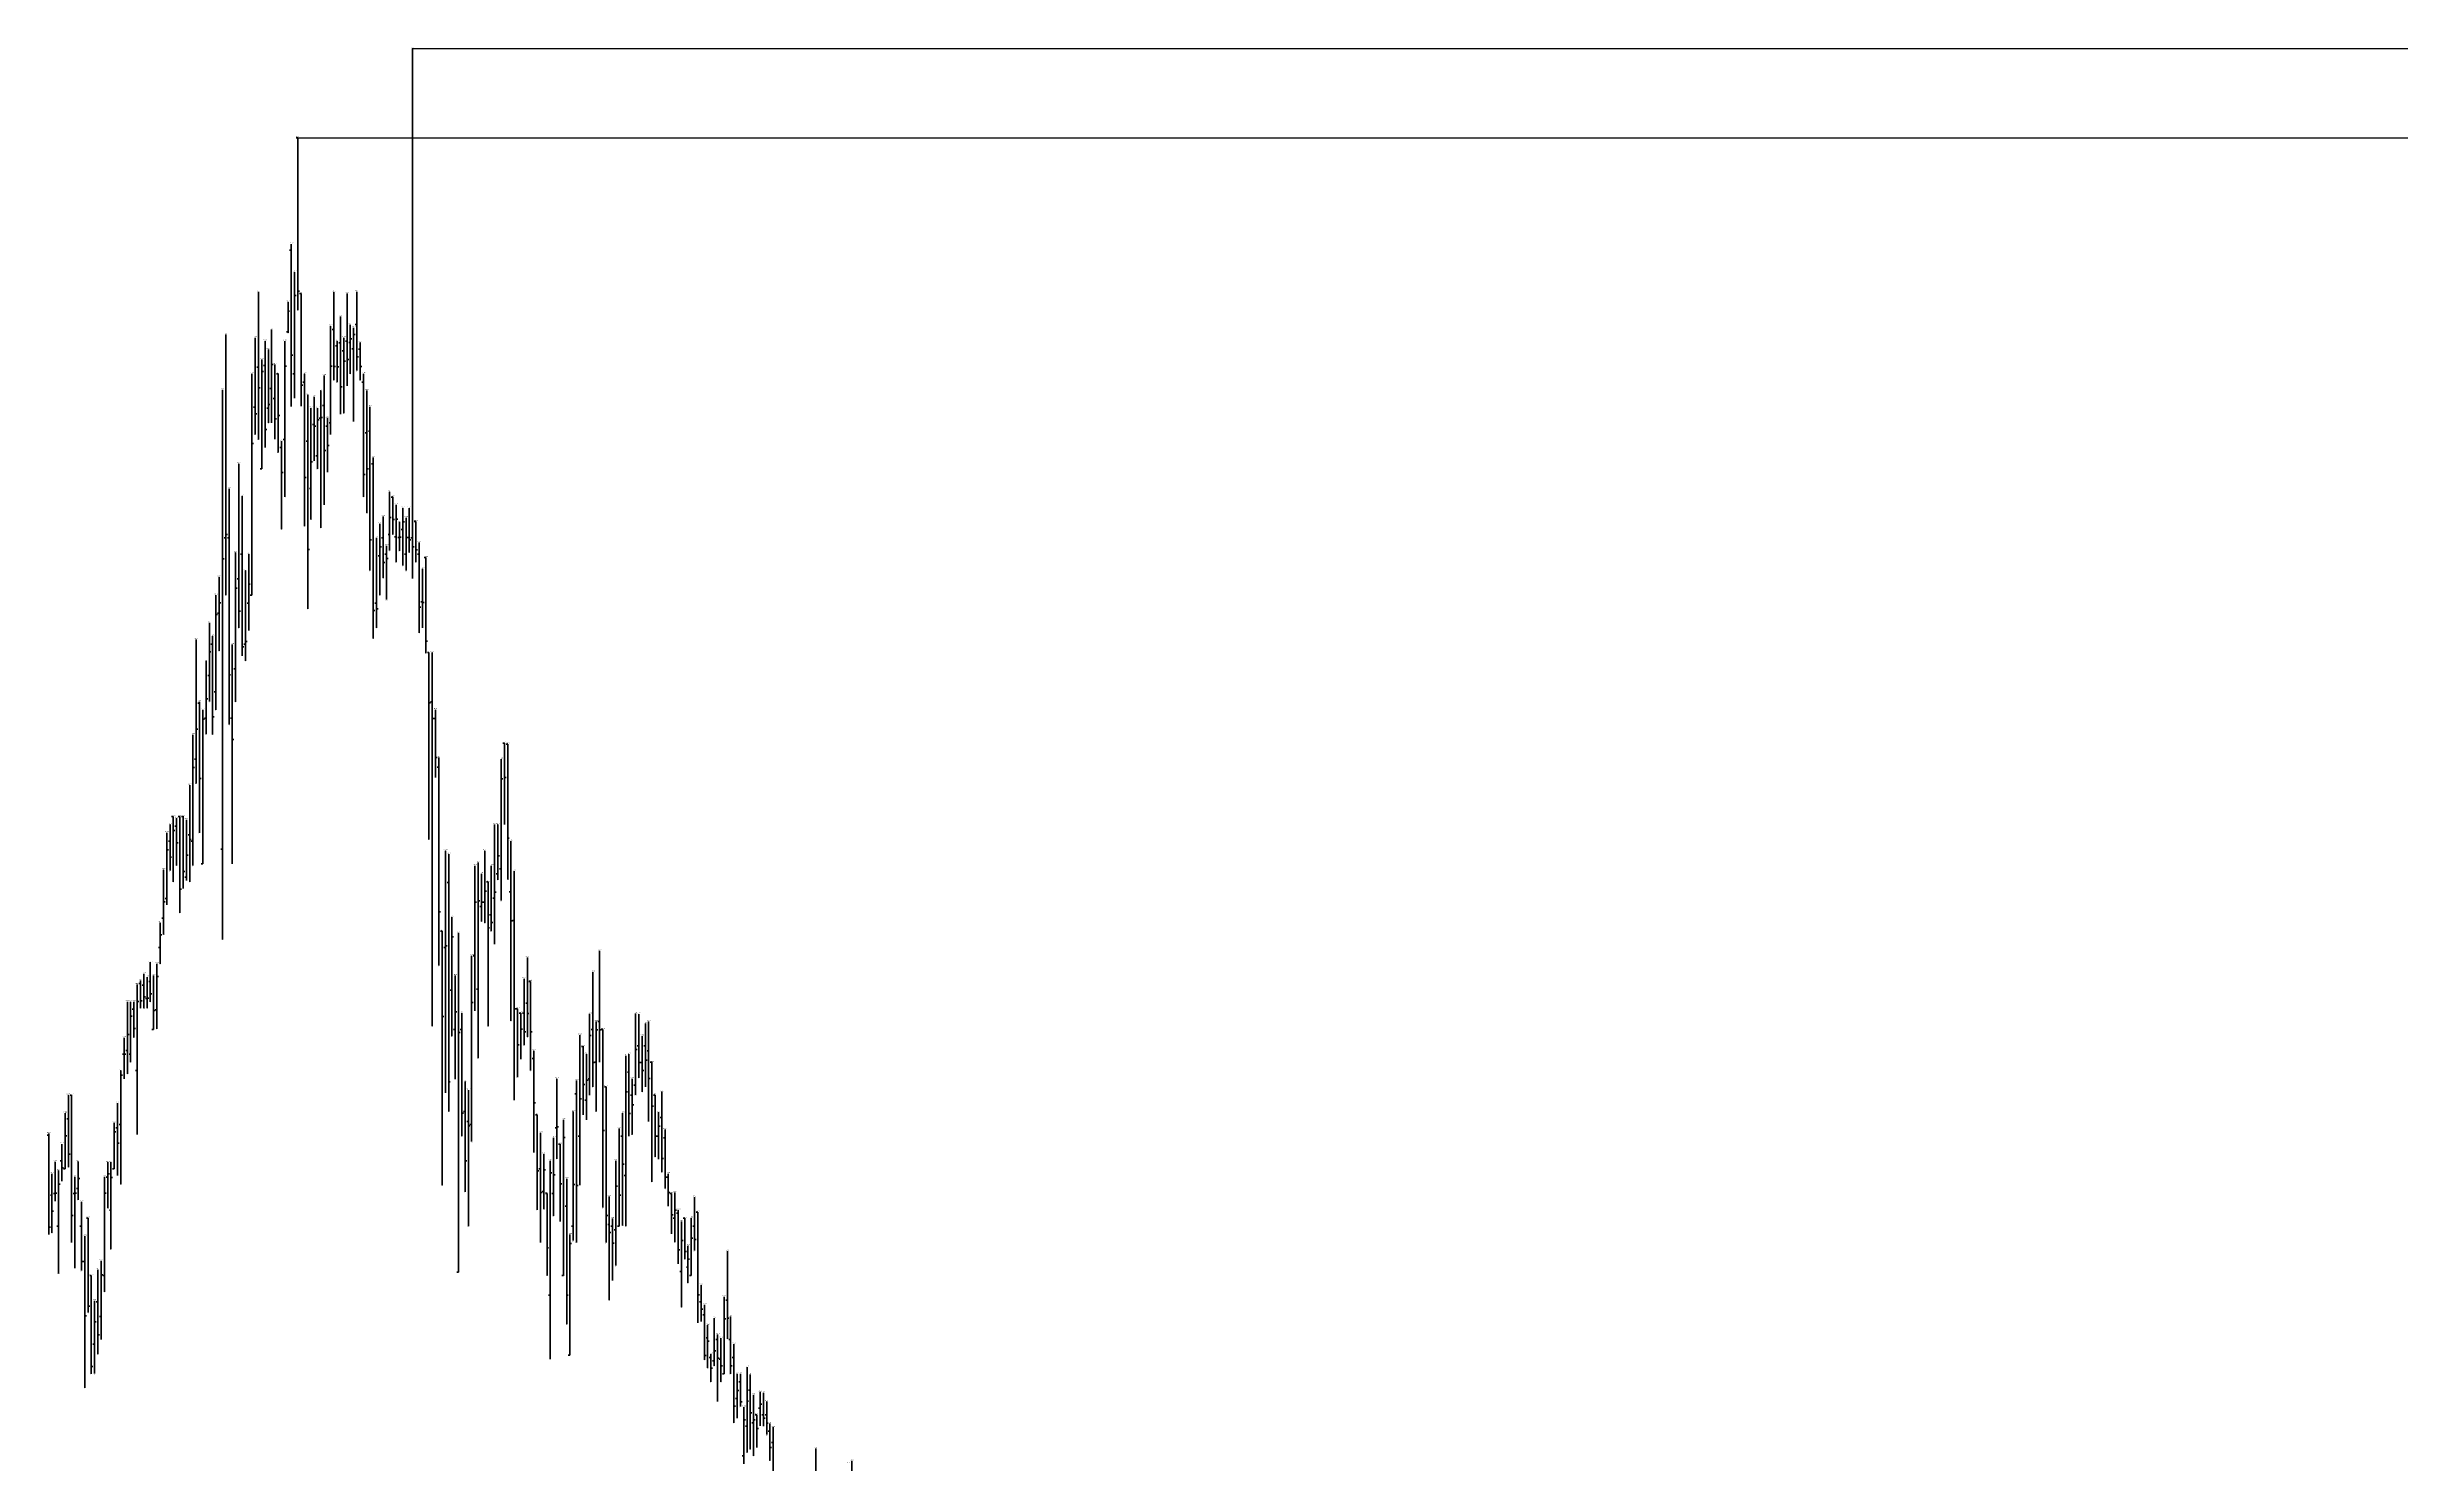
# Model space of a CAD drawing. Header units: inches. Extents: x 0 to 30000, y -20 to 2443.
# Drawn here: x 3131 to 3848, y 468 to 900 of the extents above; entities that cross this region are included whole.
import ezdxf

# ---------------------------------------------------------------- set-up
doc = ezdxf.new("R2010")
doc.units = ezdxf.units.IN
doc.header["$MEASUREMENT"] = 0
for name, color, linetype in [('DATE', 7, 'Continuous'), ('Graph', 7, 'Continuous'), ('Rate', 7, 'Continuous')]:
    doc.layers.add(name, color=color, linetype=linetype)
doc.styles.get("Standard").update_dxf_attribs({"font": 'arial.ttf'})

msp = doc.modelspace()

# ---------------------------------------------------------------- linework, layer by layer
at = {"layer": 'Graph', "color": 1, "lineweight": 35}
for p, q in [((3242, 899.2), (3242, 737.525)), ((3207, 872), (3206.5, 872)), ((3207, 872), (3207, 819.45)), ((3205, 837.75), (3204.5, 837.75)), ((3205, 839.5), (3205, 790)), ((3195, 825), (3195, 780)), ((3207, 825.175), (3207.5, 825.175)), ((3208, 824.5), (3207.5, 824.5)), ((3208, 824.5), (3208, 790.1)), ((3218, 824.95), (3218, 798.075)), ((3222, 824.5), (3222, 796.3)), ((3225, 825), (3225, 801)), ((3218, 813.5), (3217.5, 813.5)), ((3220, 817.5), (3220, 787.65)), ((3225, 815), (3224.5, 815)), ((3194, 811), (3194, 781.5)), ((3197, 810), (3197, 777.5)), ((3205, 805.65), (3205.5, 805.65)), ((3219, 808.5), (3218.5, 808.5)), ((3219, 809.95), (3219, 797.5)), ((3220, 809.475), (3219.5, 809.475)), ((3221, 807), (3220.5, 807)), ((3221, 811), (3221, 788)), ((3222, 809.95), (3221.5, 809.95)), ((3222, 804.375), (3222.5, 804.375)), ((3225, 805.15), (3225.5, 805.15)), ((3226, 807.5), (3225.5, 807.5)), ((3226, 809.5), (3226, 798.05)), ((3195, 802), (3194.5, 802)), ((3197, 802.5), (3196.5, 802.5)), ((3200, 802.825), (3200, 780.025)), ((3201, 799.975), (3200.5, 799.975)), ((3201, 799.975), (3201, 776)), ((3209, 797.5), (3208.5, 797.5)), ((3209, 799.95), (3209, 753.5)), ((3215, 799.5), (3215, 760)), ((3218, 802.25), (3218.5, 802.25)), ((3219, 802.1), (3219.5, 802.1)), ((3221, 803.825), (3221.5, 803.825)), ((3226, 802.25), (3226.5, 802.25)), ((3227, 797.5), (3226.5, 797.5)), ((3227, 800), (3227, 762.5)), ((3194, 789.85), (3193.5, 789.85)), ((3195, 795.75), (3195.5, 795.75)), ((3200, 792.5), (3199.5, 792.5)), ((3208, 796.525), (3208.5, 796.525)), ((3210, 793.5), (3210, 728.3)), ((3212, 793), (3212, 773.5)), ((3215, 790.3), (3214.5, 790.3)), ((3220, 796), (3220.5, 796)), ((3228, 794.95), (3228, 757.575)), ((3229, 789.9), (3229, 740)), ((3194, 787.775), (3194.5, 787.775)), ((3197, 782.975), (3197.5, 782.975)), ((3200, 786.225), (3200.5, 786.225)), ((3201, 787.275), (3201.5, 787.275)), ((3212, 784.5), (3211.5, 784.5)), ((3212, 784.05), (3212.5, 784.05)), ((3216, 784), (3215.5, 784)), ((3216, 786.5), (3216, 770)), ((3202, 777.5), (3201.5, 777.5)), ((3202, 779.5), (3202, 752.6)), ((3210, 779.5), (3209.5, 779.5)), ((3215, 776.625), (3215.5, 776.625)), ((3216, 778.125), (3216.5, 778.125)), ((3228, 782), (3227.5, 782)), ((3229, 782.5), (3228.5, 782.5)), ((3189, 772.5), (3189, 722.5)), ((3202, 769.875), (3202.5, 769.875)), ((3209, 768.35), (3209.5, 768.35)), ((3227, 769.325), (3227.5, 769.325)), ((3228, 771), (3228.5, 771)), ((3230, 772.5), (3229.5, 772.5)), ((3230, 774.5), (3230, 719.3)), ((3186, 764.95), (3186, 693)), ((3190, 762.675), (3190, 714)), ((3236, 762.325), (3235.5, 762.325)), ((3236, 762.5), (3236, 751)), ((3233, 756.5), (3233, 737.775)), ((3236, 755.6), (3236.5, 755.6)), ((3241, 759), (3241, 745.5)), ((3243, 755), (3242.5, 755)), ((3243, 755), (3243, 742.55)), ((3186, 750), (3185.5, 750)), ((3229, 749.325), (3229.5, 749.325)), ((3231, 750), (3231, 722.5)), ((3233, 750), (3232.5, 750)), ((3234, 747.5), (3234, 731.125)), ((3241, 750.05), (3240.5, 750.05)), ((3241, 749.325), (3241.5, 749.325)), ((3242, 750), (3241.5, 750)), ((3242, 747.225), (3242.5, 747.225)), ((3244, 748.5), (3244, 721)), ((3190, 745), (3189.5, 745)), ((3210, 746.375), (3210.5, 746.375)), ((3233, 742.4), (3233.5, 742.4)), ((3234, 745), (3233.5, 745)), ((3234, 743.7), (3234.5, 743.7)), ((3243, 746.35), (3243.5, 746.35)), ((3244, 745), (3243.5, 745)), ((3245, 740.5), (3245, 722.5)), ((3246, 744), (3245.5, 744)), ((3246, 744), (3246, 714.75)), ((3189, 737.5), (3188.5, 737.5)), ((3189, 727.575), (3189.5, 727.575)), ((3230, 727.8), (3230.5, 727.8)), ((3231, 730), (3230.5, 730)), ((3231, 728.35), (3231.5, 728.35)), ((3244, 728.85), (3244.5, 728.85)), ((3245, 730.5), (3244.5, 730.5)), ((3245, 730.225), (3245.5, 730.225)), ((3181, 720), (3181, 690)), ((3246, 718.5), (3246.5, 718.5)), ((3181, 717.5), (3180.5, 717.5)), ((3187, 717.45), (3187, 650.5)), ((3190, 716.725), (3190.5, 716.725)), ((3247, 715), (3246.5, 715)), ((3247, 715), (3247, 658)), ((3248, 714.95), (3248, 601)), ((3186, 708.2), (3186.5, 708.2)), ((3177, 699.5), (3176.5, 699.5)), ((3177, 700), (3177, 660)), ((3247, 699.65), (3247.5, 699.65)), ((3248, 700), (3247.5, 700)), ((3249, 697.5), (3249, 676.85)), ((3181, 695.375), (3181.5, 695.375)), ((3187, 695), (3186.5, 695)), ((3248, 694.9), (3248.5, 694.9)), ((3249, 694.9), (3248.5, 694.9)), ((3187, 688.475), (3187.5, 688.475)), ((3249, 683), (3249.5, 683)), ((3250, 683), (3250, 619.5)), ((3270, 687.35), (3269.5, 687.35)), ((3270, 687.35), (3270, 662.5)), ((3271, 687), (3270.5, 687)), ((3271, 687), (3271, 645.8)), ((3177, 676.525), (3177.5, 676.525)), ((3250, 680), (3249.5, 680)), ((3270, 676.825), (3270.5, 676.825)), ((3174, 674.5), (3174, 645)), ((3168, 662.5), (3168, 648.5)), ((3169, 665), (3168.5, 665)), ((3169, 665), (3169, 645)), ((3169, 660.75), (3169.5, 660.75)), ((3170, 662), (3169.5, 662)), ((3170, 664.45), (3170, 650.075)), ((3171, 665), (3170.5, 665)), ((3171, 665), (3171, 635.6)), ((3172, 664.975), (3171.5, 664.975)), ((3172, 664.975), (3172, 643)), ((3168, 657.5), (3167.5, 657.5)), ((3170, 656.95), (3170.5, 656.95)), ((3174, 659.35), (3173.5, 659.35)), ((3174, 657.925), (3174.5, 657.925)), ((3253, 653.5), (3253, 575)), ((3271, 658.325), (3271.5, 658.325)), ((3272, 657.5), (3272, 602.675)), ((3168, 652.525), (3168.5, 652.525)), ((3172, 648.225), (3172.5, 648.225)), ((3266, 649.95), (3266, 630)), ((3273, 648.325), (3273, 578.5)), ((3171, 642.825), (3171.5, 642.825)), ((3253, 644.825), (3252.5, 644.825)), ((3265, 645), (3264.5, 645)), ((3265, 645), (3265, 601.05)), ((3272, 642), (3271.5, 642)), ((3250, 635.875), (3250.5, 635.875)), ((3266, 634.95), (3265.5, 634.95)), ((3266, 632.625), (3266.5, 632.625)), ((3272, 633.2), (3272.5, 633.2)), ((3273, 633.25), (3272.5, 633.25)), ((3251, 630), (3250.5, 630)), ((3251, 630), (3251, 552.525)), ((3265, 630.975), (3265.5, 630.975)), ((3162, 620.5), (3162, 608.5)), ((3277, 622), (3277, 597.775)), ((3297, 617.5), (3297, 582.5)), ((3299, 624), (3299, 590)), ((3159, 614), (3158.5, 614)), ((3159, 615), (3159, 606.5)), ((3160, 613.5), (3159.5, 613.5)), ((3160, 617), (3160, 606.525)), ((3162, 614.7), (3161.5, 614.7)), ((3162, 610.9), (3162.5, 610.9)), ((3276, 615.5), (3276, 595.25)), ((3278, 614.7), (3277.5, 614.7)), ((3278, 614.7), (3278, 587.5)), ((3157, 606.25), (3156.5, 606.25)), ((3157, 608.425), (3157, 597.575)), ((3159, 608.725), (3159.5, 608.725)), ((3160, 609.925), (3160.5, 609.925)), ((3251, 603.975), (3251.5, 603.975)), ((3257, 605), (3257, 567.5)), ((3273, 606.275), (3273.5, 606.275)), ((3274, 606.275), (3273.5, 606.275)), ((3274, 606.275), (3274, 585.5)), ((3275, 605), (3274.5, 605)), ((3275, 605), (3275, 591)), ((3276, 605), (3275.5, 605)), ((3277, 608), (3276.5, 608)), ((3277, 604.9), (3277.5, 604.9)), ((3311, 604.7), (3311, 585.25)), ((3157, 600.325), (3157.5, 600.325)), ((3257, 600), (3256.5, 600)), ((3275, 600.125), (3275.5, 600.125)), ((3276, 599.275), (3276.5, 599.275)), ((3278, 599.275), (3278.5, 599.275)), ((3297, 600), (3296.5, 600)), ((3299, 602.5), (3298.5, 602.5)), ((3299, 599.925), (3299.5, 599.925)), ((3300, 600), (3299.5, 600)), ((3300, 600), (3300, 545.7)), ((3312, 598), (3312, 581)), ((3313, 601.8), (3313, 582.5)), ((3314, 602.5), (3314, 572)), ((3274, 595.35), (3274.5, 595.35)), ((3279, 591.125), (3278.5, 591.125)), ((3279, 593.5), (3279, 562.5)), ((3294, 594.825), (3293.5, 594.825)), ((3294, 594.825), (3294, 574)), ((3297, 589.975), (3297.5, 589.975)), ((3308, 592.5), (3308, 567.5)), ((3311, 595), (3310.5, 595)), ((3311, 589.975), (3311.5, 589.975)), ((3312, 589.975), (3311.5, 589.975)), ((3313, 595), (3312.5, 595)), ((3313, 590.625), (3313.5, 590.625)), ((3314, 593.5), (3313.5, 593.5)), ((3315, 590), (3314.5, 590)), ((3315, 590), (3315, 553.55)), ((3253, 584.075), (3253.5, 584.075)), ((3258, 584), (3258, 550.5)), ((3292, 584.5), (3292, 535.05)), ((3294, 583.275), (3294.5, 583.275)), ((3301, 582.5), (3300.5, 582.5)), ((3301, 582.5), (3301, 535)), ((3308, 587), (3307.5, 587)), ((3309, 585), (3309, 568)), ((3312, 587.525), (3312.5, 587.525)), ((3314, 585.075), (3314.5, 585.075)), ((3137, 580), (3137, 558)), ((3138, 580), (3137.5, 580)), ((3138, 580), (3138, 535)), ((3152, 577.5), (3152, 555.5)), ((3257, 574.45), (3257.5, 574.45)), ((3258, 575), (3257.5, 575)), ((3259, 581.5), (3259, 540.05)), ((3279, 577.65), (3279.5, 577.65)), ((3292, 580.375), (3291.5, 580.375)), ((3306, 574.5), (3306, 540.275)), ((3309, 580), (3308.5, 580)), ((3309, 577.025), (3309.5, 577.025)), ((3315, 576.625), (3315.5, 576.625)), ((3316, 580), (3315.5, 580)), ((3316, 580), (3316, 561.175)), ((3318, 580.95), (3318, 556.5)), ((3131, 567.825), (3130.5, 567.825)), ((3131, 568.325), (3131, 537.5)), ((3137, 572.75), (3136.5, 572.75)), ((3152, 570), (3151.5, 570)), ((3259, 572), (3258.5, 572)), ((3259, 570.6), (3259.5, 570.6)), ((3280, 574), (3279.5, 574)), ((3280, 574), (3280, 545)), ((3281, 568.45), (3281, 535)), ((3300, 569.25), (3300.5, 569.25)), ((3306, 567.5), (3305.5, 567.5)), ((3308, 574.35), (3308.5, 574.35)), ((3316, 567.525), (3316.5, 567.525)), ((3318, 573.125), (3317.5, 573.125)), ((3319, 569.5), (3319, 551.5)), ((3135, 565), (3135, 553.75)), ((3137, 562), (3137.5, 562)), ((3152, 565.35), (3152.5, 565.35)), ((3287, 565), (3286.5, 565)), ((3287, 565), (3287, 541.5)), ((3318, 560.675), (3318.5, 560.675)), ((3319, 566.95), (3318.5, 566.95)), ((3132, 555.95), (3132, 538.025)), ((3135, 559.95), (3134.5, 559.95)), ((3135, 557.8), (3135.5, 557.8)), ((3258, 559.95), (3258.5, 559.95)), ((3280, 556.9), (3280.5, 556.9)), ((3281, 557.5), (3280.5, 557.5)), ((3287, 552.925), (3287.5, 552.925)), ((3289, 554.5), (3289, 510.175)), ((3306, 558.9), (3306.5, 558.9)), ((3319, 555), (3319.5, 555)), ((3320, 555), (3319.5, 555)), ((3320, 556), (3320, 546.175)), ((3132, 549.5), (3131.5, 549.5)), ((3141, 547.5), (3141, 526.5)), ((3281, 550.275), (3281.5, 550.275)), ((3283, 550), (3282.5, 550)), ((3283, 550), (3283, 525)), ((3289, 546.1), (3288.5, 546.1)), ((3292, 552.45), (3292.5, 552.45)), ((3302, 549.125), (3302, 517.5)), ((3320, 550.325), (3320.5, 550.325)), ((3321, 550), (3320.5, 550)), ((3321, 550), (3321, 537.675)), ((3328, 548.9), (3328, 532.6)), ((3131, 539.725), (3131.5, 539.725)), ((3132, 544.6), (3132.5, 544.6)), ((3138, 543.3), (3138.5, 543.3)), ((3141, 540), (3140.5, 540)), ((3143, 542.5), (3142.5, 542.5)), ((3143, 542.5), (3143, 513.675)), ((3301, 543.275), (3301.5, 543.275)), ((3302, 540.5), (3301.5, 540.5)), ((3303, 540), (3302.5, 540)), ((3303, 542.4), (3303, 523.5)), ((3321, 543.475), (3321.5, 543.475)), ((3323, 544), (3322.5, 544)), ((3323, 544.875), (3323, 528.5)), ((3325, 542.5), (3324.5, 542.5)), ((3325, 542.5), (3325, 530)), ((3328, 540), (3327.5, 540)), ((3329, 544.325), (3328.5, 544.325)), ((3329, 544.325), (3329, 510.5)), ((3142, 537), (3142, 490.75)), ((3283, 533.425), (3283.5, 533.425)), ((3302, 538.05), (3302.5, 538.05)), ((3303, 534.875), (3303.5, 534.875)), ((3323, 532.775), (3323.5, 532.775)), ((3325, 532.35), (3325.5, 532.35)), ((3328, 535.925), (3328.5, 535.925)), ((3338, 532.45), (3338, 505.625)), ((3141, 529.3), (3141.5, 529.3)), ((3142, 529.3), (3141.5, 529.3)), ((3144, 525), (3143.5, 525)), ((3144, 525), (3144, 495)), ((3146, 526.7), (3146, 501)), ((3146, 517), (3145.5, 517)), ((3289, 519), (3289.5, 519)), ((3329, 519.125), (3329.5, 519.125)), ((3330, 517), (3329.5, 517)), ((3330, 522), (3330, 511)), ((3338, 517.5), (3337.5, 517.5)), ((3142, 512.725), (3142.5, 512.725)), ((3143, 515.675), (3143.5, 515.675)), ((3330, 514.725), (3330.5, 514.725)), ((3331, 513), (3330.5, 513)), ((3331, 516), (3331, 499.275)), ((3332, 509.825), (3332, 496.825)), ((3338, 511.975), (3338.5, 511.975)), ((3339, 512.5), (3339, 495)), ((3146, 506.875), (3146.5, 506.875)), ((3332, 506), (3331.5, 506)), ((3332, 504.925), (3332.5, 504.925)), ((3335, 505.5), (3334.5, 505.5)), ((3335, 507), (3335, 486.5)), ((3336, 505.85), (3336, 492.575)), ((3339, 505.5), (3338.5, 505.5)), ((3340, 504), (3340, 480)), ((3144, 497.225), (3144.5, 497.225)), ((3331, 500.575), (3331.5, 500.575)), ((3333, 500), (3332.5, 500)), ((3333, 501), (3333, 492.5)), ((3333, 496.675), (3333.5, 496.675)), ((3335, 499.8), (3335.5, 499.8)), ((3336, 499.5), (3335.5, 499.5)), ((3336, 497.4), (3336.5, 497.4)), ((3339, 497.4), (3339.5, 497.4)), ((3340, 500), (3339.5, 500)), ((3342, 492.5), (3341.5, 492.5)), ((3342, 495), (3342, 485)), ((3345, 490), (3344.5, 490)), ((3345, 494.8), (3345, 472.05)), ((3349, 489.15), (3349, 479.025)), ((3340, 485.15), (3340.5, 485.15)), ((3342, 486.4), (3342.5, 486.4)), ((3345, 483.075), (3345.5, 483.075)), ((3347, 482.5), (3346.5, 482.5)), ((3347, 482.5), (3347, 472.5)), ((3349, 482.5), (3348.5, 482.5)), ((3349, 481.475), (3349.5, 481.475)), ((3350, 482.5), (3349.5, 482.5)), ((3350, 486.5), (3350, 476.475)), ((3347, 478.3), (3347.5, 478.3)), ((3350, 479.9), (3350.5, 479.9)), ((3351, 477.5), (3350.5, 477.5)), ((3351, 479.85), (3351, 468.575)), ((3352, 474), (3351.5, 474)), ((3352, 478.675), (3352, 460)), ((3351, 472.5), (3351.5, 472.5)), ((3376, 468.4), (3376, 446.525))]:
    msp.add_line(p, q, dxfattribs=at)
at = {"layer": 'Graph', "color": 3, "lineweight": 35}
for p, q in [((3206, 831), (3206, 792.525)), ((3204, 821.85), (3204, 812.5)), ((3204, 819.1), (3204.5, 819.1)), ((3206, 823.875), (3206.5, 823.875)), ((3185, 812), (3185, 732.5)), ((3199, 813.5), (3199, 785)), ((3204, 812.8), (3203.5, 812.8)), ((3217, 814.5), (3217, 781.5)), ((3223, 814.925), (3223, 800.025)), ((3224, 814), (3224, 785.5)), ((3224, 812), (3224.5, 812)), ((3196, 804.4), (3196, 771)), ((3198, 807.4), (3198, 785)), ((3203, 810), (3203, 762.525)), ((3223, 809.5), (3222.5, 809.5)), ((3223, 810.7), (3223.5, 810.7)), ((3224, 807.625), (3223.5, 807.625)), ((3193, 799.95), (3193, 732.5)), ((3196, 800.75), (3196.5, 800.75)), ((3199, 802.825), (3199.5, 802.825)), ((3203, 802.3), (3203.5, 802.3)), ((3206, 800), (3205.5, 800)), ((3217, 802.325), (3217.5, 802.325)), ((3184, 795.15), (3184, 627.5)), ((3198, 790.65), (3198.5, 790.65)), ((3199, 795.5), (3198.5, 795.5)), ((3214, 794.9), (3214, 753)), ((3198, 789.5), (3197.5, 789.5)), ((3211, 789.5), (3211, 755.6)), ((3213, 789.5), (3213, 771)), ((3213, 785.925), (3213.5, 785.925)), ((3214, 786.5), (3213.5, 786.5)), ((3214, 786.625), (3214.5, 786.625)), ((3217, 785), (3216.5, 785)), ((3193, 778.75), (3193.5, 778.75)), ((3203, 780), (3202.5, 780)), ((3196, 771), (3195.5, 771)), ((3211, 773.15), (3211.5, 773.15)), ((3213, 775), (3212.5, 775)), ((3211, 765), (3210.5, 765)), ((3235, 764), (3235, 746.075)), ((3232, 754.25), (3232, 732.5)), ((3235, 756.125), (3235.5, 756.125)), ((3237, 760), (3237, 742.5)), ((3237, 755.675), (3237.5, 755.675)), ((3238, 754.85), (3238, 746)), ((3239, 759), (3239, 741.5)), ((3239, 754.875), (3239.5, 754.875)), ((3240, 756.05), (3240, 740)), ((3185, 750), (3184.5, 750)), ((3185, 750.95), (3185.5, 750.95)), ((3232, 747.275), (3232.5, 747.275)), ((3235, 751), (3234.5, 751)), ((3237, 750.25), (3236.5, 750.25)), ((3238, 750.025), (3237.5, 750.025)), ((3238, 750.15), (3238.5, 750.15)), ((3239, 752.5), (3238.5, 752.5)), ((3240, 750.05), (3240.5, 750.05)), ((3184, 743.575), (3184.5, 743.575)), ((3188, 745.5), (3188, 700)), ((3191, 740), (3191, 712.5)), ((3192, 745), (3192, 721.7)), ((3232, 744.5), (3231.5, 744.5)), ((3240, 745), (3239.5, 745)), ((3182, 732.45), (3182, 697.5)), ((3183, 738), (3183, 715.5)), ((3188, 734.65), (3188.5, 734.65)), ((3192, 735.825), (3192.5, 735.825)), ((3193, 732.5), (3192.5, 732.5)), ((3182, 726.55), (3182.5, 726.55)), ((3183, 727), (3182.5, 727)), ((3183, 730.125), (3183.5, 730.125)), ((3192, 730), (3191.5, 730)), ((3176, 719), (3176, 675.05)), ((3180, 724), (3180, 700.05)), ((3191, 718.35), (3191.5, 718.35)), ((3179, 712.45), (3179, 690.1)), ((3180, 715.175), (3180.5, 715.175)), ((3191, 717.5), (3190.5, 717.5)), ((3180, 708), (3179.5, 708)), ((3188, 710), (3187.5, 710)), ((3178, 697.5), (3178, 650.55)), ((3179, 700.85), (3179.5, 700.85)), ((3182, 703), (3181.5, 703)), ((3175, 689.9), (3175, 650)), ((3176, 691.6), (3176.5, 691.6)), ((3178, 694.65), (3178.5, 694.65)), ((3179, 695), (3178.5, 695)), ((3176, 682.5), (3175.5, 682.5)), ((3269, 682.475), (3269, 639.35)), ((3175, 679.95), (3175.5, 679.95)), ((3269, 676.475), (3269.5, 676.475)), ((3173, 664), (3173, 645.5)), ((3267, 662.5), (3267, 626)), ((3268, 662.5), (3268, 645.625)), ((3167, 660), (3167, 638)), ((3167, 654.8), (3167.5, 654.8)), ((3175, 657.5), (3174.5, 657.5)), ((3184, 655), (3183.5, 655)), ((3252, 654.5), (3252, 580.65)), ((3264, 654.5), (3264, 632.55)), ((3166, 648.75), (3166, 629.025)), ((3173, 646.5), (3172.5, 646.5)), ((3173, 653.225), (3173.5, 653.225)), ((3178, 650.55), (3177.5, 650.55)), ((3261, 649.9), (3261, 605.675)), ((3262, 650.95), (3262, 591.3)), ((3263, 647.5), (3263, 633)), ((3268, 647.5), (3267.5, 647.5)), ((3268, 653.025), (3268.5, 653.025)), ((3269, 649), (3268.5, 649)), ((3167, 640), (3166.5, 640)), ((3262, 639.225), (3262.5, 639.225)), ((3264, 642.175), (3264.5, 642.175)), ((3267, 640.075), (3266.5, 640.075)), ((3267, 641.9), (3267.5, 641.9)), ((3165, 632.5), (3165, 620.05)), ((3166, 634), (3165.5, 634)), ((3166, 638.9), (3166.5, 638.9)), ((3254, 634.3), (3254, 598)), ((3261, 638.85), (3261.5, 638.85)), ((3263, 637.5), (3262.5, 637.5)), ((3263, 638.85), (3263.5, 638.85)), ((3264, 638.85), (3263.5, 638.85)), ((3165, 625), (3164.5, 625)), ((3165, 628.9), (3165.5, 628.9)), ((3252, 625), (3251.5, 625)), ((3252, 625.575), (3252.5, 625.575)), ((3254, 628.225), (3254.5, 628.225)), ((3256, 629.5), (3256, 526)), ((3164, 620), (3164, 600.25)), ((3260, 622.5), (3260, 565.825)), ((3261, 622.5), (3260.5, 622.5)), ((3158, 613.75), (3158, 568)), ((3161, 616), (3161, 606.55)), ((3163, 616.5), (3163, 600)), ((3164, 616.225), (3164.5, 616.225)), ((3254, 612), (3253.5, 612)), ((3255, 616.5), (3255, 584.825)), ((3262, 612.3), (3261.5, 612.3)), ((3155, 608.5), (3155, 586.5)), ((3156, 608.5), (3156, 590)), ((3156, 604.05), (3156.5, 604.05)), ((3158, 608.6), (3158.5, 608.6)), ((3161, 609.5), (3160.5, 609.5)), ((3161, 609.55), (3161.5, 609.55)), ((3163, 605.8), (3163.5, 605.8)), ((3164, 606), (3163.5, 606)), ((3255, 605.45), (3255.5, 605.45)), ((3260, 608.275), (3260.5, 608.275)), ((3296, 604.7), (3296, 580)), ((3310, 604.925), (3310, 580.075)), ((3154, 597.5), (3154, 585)), ((3155, 598.475), (3155.5, 598.475)), ((3163, 600), (3162.5, 600)), ((3255, 600), (3254.5, 600)), ((3256, 599.125), (3256.5, 599.125)), ((3293, 598.325), (3293, 552.5)), ((3296, 598.225), (3296.5, 598.225)), ((3298, 602.5), (3298, 575)), ((3298, 599.875), (3298.5, 599.875)), ((3154, 592.5), (3153.5, 592.5)), ((3154, 592.525), (3154.5, 592.525)), ((3155, 593.65), (3154.5, 593.65)), ((3156, 592.5), (3155.5, 592.5)), ((3295, 592.5), (3295, 572.5)), ((3298, 590), (3297.5, 590)), ((3307, 592), (3307, 540)), ((3310, 593.925), (3310.5, 593.925)), ((3153, 587.5), (3153, 552.825)), ((3153, 586.1), (3153.5, 586.1)), ((3158, 587.5), (3157.5, 587.5)), ((3286, 585), (3286, 560.525)), ((3295, 584.55), (3295.5, 584.55)), ((3296, 585), (3295.5, 585)), ((3310, 583), (3309.5, 583)), ((3136, 574.5), (3136, 557.5)), ((3291, 575), (3291, 535.65)), ((3293, 578.875), (3293.5, 578.875)), ((3295, 578.5), (3294.5, 578.5)), ((3307, 580.975), (3307.5, 580.975)), ((3317, 574.75), (3317, 560.5)), ((3136, 567.6), (3136.5, 567.6)), ((3151, 571.5), (3151, 557.5)), ((3151, 568.75), (3151.5, 568.75)), ((3153, 571), (3152.5, 571)), ((3260, 571), (3259.5, 571)), ((3286, 570), (3285.5, 570)), ((3286, 570.325), (3286.5, 570.325)), ((3288, 572.5), (3288, 525.025)), ((3293, 567.5), (3292.5, 567.5)), ((3305, 569.85), (3305, 540)), ((3317, 567.5), (3316.5, 567.5)), ((3317, 570.5), (3317.5, 570.5)), ((3282, 562), (3282, 545.25)), ((3285, 567), (3285, 543.175)), ((3288, 567.05), (3288.5, 567.05)), ((3133, 559.7), (3133, 547.65)), ((3134, 557), (3134, 525.625)), ((3136, 557.5), (3135.5, 557.5)), ((3139, 555), (3139, 527.25)), ((3140, 559.75), (3140, 548.1)), ((3140, 554.55), (3140.5, 554.55)), ((3148, 555), (3148, 520.05)), ((3149, 555), (3148.5, 555)), ((3149, 559.5), (3149, 545.55)), ((3149, 556.025), (3149.5, 556.025)), ((3150, 559.5), (3150, 533)), ((3150, 554.825), (3150.5, 554.825)), ((3151, 557.5), (3150.5, 557.5)), ((3282, 557.2), (3282.5, 557.2)), ((3284, 560), (3284, 499.5)), ((3284, 556.275), (3284.5, 556.275)), ((3285, 555.675), (3285.5, 555.675)), ((3304, 559.975), (3304, 528)), ((3307, 555.5), (3306.5, 555.5)), ((3133, 550), (3132.5, 550)), ((3133, 550.1), (3133.5, 550.1)), ((3134, 552.8), (3134.5, 552.8)), ((3139, 550), (3138.5, 550)), ((3139, 550.125), (3139.5, 550.125)), ((3140, 551.5), (3139.5, 551.5)), ((3148, 550.05), (3148.5, 550.05)), ((3282, 550.625), (3281.5, 550.625)), ((3285, 550), (3284.5, 550)), ((3291, 552.75), (3291.5, 552.75)), ((3304, 552.275), (3304.5, 552.275)), ((3305, 549.475), (3305.5, 549.475)), ((3322, 550.325), (3322, 535.15)), ((3134, 540), (3133.5, 540)), ((3150, 544.95), (3149.5, 544.95)), ((3291, 540), (3290.5, 540)), ((3304, 538.95), (3303.5, 538.95)), ((3305, 540), (3304.5, 540)), ((3322, 542.5), (3321.5, 542.5)), ((3322, 544.875), (3322.5, 544.875)), ((3324, 541.5), (3324, 515.3)), ((3327, 542.5), (3327, 525)), ((3290, 537.5), (3290, 500.675)), ((3290, 534.7), (3290.5, 534.7)), ((3324, 535.7), (3324.5, 535.7)), ((3326, 534), (3326, 522.75)), ((3327, 536.4), (3327.5, 536.4)), ((3147, 529.5), (3147, 505.5)), ((3147, 525.225), (3147.5, 525.225)), ((3148, 525), (3147.5, 525)), ((3256, 526), (3255.5, 526)), ((3288, 525.025), (3287.5, 525.025)), ((3324, 526.2), (3323.5, 526.2)), ((3326, 527.5), (3325.5, 527.5)), ((3326, 529.925), (3326.5, 529.925)), ((3327, 525), (3326.5, 525)), ((3145, 517.3), (3145, 495.05)), ((3284, 519), (3283.5, 519)), ((3337, 518.45), (3337, 495)), ((3145, 510.9), (3145.5, 510.9)), ((3147, 512.5), (3146.5, 512.5)), ((3334, 512), (3334, 497.475)), ((3337, 511.8), (3337.5, 511.8)), ((3145, 504), (3144.5, 504)), ((3290, 500.675), (3289.5, 500.675)), ((3334, 499), (3333.5, 499)), ((3334, 502), (3334.5, 502)), ((3344, 497), (3344, 471)), ((3337, 495), (3336.5, 495)), ((3341, 495), (3341, 481.5)), ((3341, 489.875), (3341.5, 489.875)), ((3346, 488.5), (3346, 470)), ((3348, 489.45), (3348, 479.125)), ((3341, 487.5), (3340.5, 487.5)), ((3343, 484.85), (3343, 467.525)), ((3344, 486.625), (3344.5, 486.625)), ((3348, 484.5), (3347.5, 484.5)), ((3348, 485.7), (3348.5, 485.7)), ((3343, 480.95), (3343.5, 480.95)), ((3344, 479), (3343.5, 479)), ((3346, 480), (3345.5, 480)), ((3346, 480.975), (3346.5, 480.975)), ((3343, 470), (3342.5, 470)), ((3365, 472.2), (3365, 440.05))]:
    msp.add_line(p, q, dxfattribs=at)
at = {"layer": 'Rate'}
for p, q in [((3242, 899.2), (7229.516, 899.2)), ((3207, 872), (7194.516, 872))]:
    msp.add_line(p, q, dxfattribs=at)

# ---------------------------------------------------------------- texts
at = {"layer": 'DATE'}
for s, p in [('09Jan08', (3241.5, 899.45)), ('19Nov07', (3206.5, 872.25)), ('15Nov07', (3204.5, 839.75)), ('16Nov07', (3205.5, 831.25)), ('01Nov07', (3194.5, 825.25)), ('14Nov07', (3203.5, 822.1)), ('20Nov07', (3207.5, 824.75)), ('04Dec07', (3217.5, 825.2)), ('10Dec07', (3221.5, 824.75)), ('13Dec07', (3224.5, 825.25)), ('18Oct07', (3184.5, 812.25)), ('31Oct07', (3193.5, 811.25)), ('07Nov07', (3198.5, 813.75)), ('03Dec07', (3216.5, 814.75)), ('06Dec07', (3219.5, 817.75)), ('07Dec07', (3220.5, 811.25)), ('11Dec07', (3222.5, 815.175)), ('12Dec07', (3223.5, 814.25)), ('02Nov07', (3195.5, 804.65)), ('05Nov07', (3196.5, 810.25)), ('06Nov07', (3197.5, 807.65)), ('13Nov07', (3202.5, 810.25)), ('05Dec07', (3218.5, 810.2)), ('14Dec07', (3225.5, 809.75)), ('30Oct07', (3192.5, 800.2)), ('08Nov07', (3199.5, 803.075)), ('09Nov07', (3200.5, 800.225)), ('21Nov07', (3208.5, 800.2)), ('29Nov07', (3214.5, 799.75)), ('17Dec07', (3226.5, 800.25)), ('17Oct07', (3183.5, 795.4)), ('22Nov07', (3209.5, 793.75)), ('23Nov07', (3210.5, 789.75)), ('26Nov07', (3211.5, 793.25)), ('27Nov07', (3212.5, 789.75)), ('28Nov07', (3213.5, 795.15)), ('18Dec07', (3227.5, 795.2)), ('19Dec07', (3228.5, 790.15)), ('30Nov07', (3215.5, 786.75)), ('12Nov07', (3201.5, 779.75)), ('24Oct07', (3188.5, 772.75)), ('20Dec07', (3229.5, 774.75)), ('19Oct07', (3185.5, 765.2)), ('25Oct07', (3189.5, 762.925)), ('31Dec07', (3234.5, 764.25)), ('01Jan08', (3235.5, 762.75)), ('26Dec07', (3231.5, 754.5)), ('27Dec07', (3232.5, 756.75)), ('02Jan08', (3236.5, 760.25)), ('03Jan08', (3237.5, 755.1)), ('04Jan08', (3238.5, 759.25)), ('07Jan08', (3239.5, 756.3)), ('08Jan08', (3240.5, 759.25)), ('10Jan08', (3242.5, 755.25)), ('24Dec07', (3230.5, 750.25)), ('28Dec07', (3233.5, 747.75)), ('11Jan08', (3243.5, 748.75)), ('23Oct07', (3187.5, 745.75)), ('26Oct07', (3190.5, 740.25)), ('29Oct07', (3191.5, 745.25)), ('14Jan08', (3244.5, 740.75)), ('15Jan08', (3245.5, 744.25)), ('15Oct07', (3181.5, 732.7)), ('16Oct07', (3182.5, 738.25)), ('05Oct07', (3175.5, 719.25)), ('11Oct07', (3179.5, 724.25)), ('12Oct07', (3180.5, 720.25)), ('10Oct07', (3178.5, 712.7)), ('22Oct07', (3186.5, 717.7)), ('16Jan08', (3246.5, 715.25)), ('17Jan08', (3247.5, 715.2)), ('08Oct07', (3176.5, 700.25)), ('09Oct07', (3177.5, 697.75)), ('18Jan08', (3248.5, 697.75)), ('04Oct07', (3174.5, 690.15)), ('21Jan08', (3249.5, 683.25)), ('15Feb08', (3268.5, 682.725)), ('18Feb08', (3269.5, 687.6)), ('19Feb08', (3270.5, 687.25)), ('03Oct07', (3173.5, 674.75)), ('24Sep07', (3167.5, 662.75)), ('25Sep07', (3168.5, 665.25)), ('26Sep07', (3169.5, 664.7)), ('27Sep07', (3170.5, 665.25)), ('28Sep07', (3171.5, 665.225)), ('01Oct07', (3172.5, 664.25)), ('13Feb08', (3266.5, 662.75)), ('14Feb08', (3267.5, 662.75)), ('21Sep07', (3166.5, 660.25)), ('23Jan08', (3251.5, 654.75)), ('24Jan08', (3252.5, 653.75)), ('08Feb08', (3263.5, 654.75)), ('20Feb08', (3271.5, 657.75)), ('20Sep07', (3165.5, 649)), ('05Feb08', (3260.5, 650.15)), ('06Feb08', (3261.5, 651.2)), ('07Feb08', (3262.5, 647.75)), ('12Feb08', (3265.5, 650.2)), ('21Feb08', (3272.5, 648.575)), ('11Feb08', (3264.5, 645.25)), ('19Sep07', (3164.5, 632.75)), ('25Jan08', (3253.5, 634.55)), ('22Jan08', (3250.5, 630.25)), ('29Jan08', (3255.5, 629.75)), ('14Sep07', (3161.5, 620.75)), ('18Sep07', (3163.5, 620.25)), ('04Feb08', (3259.5, 622.75)), ('27Feb08', (3276.5, 622.25)), ('31Mar08', (3296.5, 617.75)), ('02Apr08', (3298.5, 624.25)), ('10Sep07', (3157.5, 614)), ('11Sep07', (3158.5, 615.25)), ('12Sep07', (3159.5, 617.25)), ('13Sep07', (3160.5, 616.25)), ('17Sep07', (3162.5, 616.75)), ('28Jan08', (3254.5, 616.75)), ('26Feb08', (3275.5, 615.75)), ('28Feb08', (3277.5, 614.95)), ('05Sep07', (3154.5, 608.75)), ('06Sep07', (3155.5, 608.75)), ('07Sep07', (3156.5, 608.675)), ('30Jan08', (3256.5, 605.25)), ('22Feb08', (3273.5, 606.525)), ('25Feb08', (3274.5, 605.25)), ('28Mar08', (3295.5, 604.95)), ('21Apr08', (3309.5, 605.175)), ('22Apr08', (3310.5, 604.95)), ('04Sep07', (3153.5, 597.75)), ('25Mar08', (3292.5, 598.575)), ('01Apr08', (3297.5, 602.75)), ('03Apr08', (3299.5, 600.25)), ('23Apr08', (3311.5, 598.25)), ('24Apr08', (3312.5, 602.05)), ('25Apr08', (3313.5, 602.75)), ('29Feb08', (3278.5, 593.75)), ('26Mar08', (3293.5, 595.075)), ('27Mar08', (3294.5, 592.75)), ('15Apr08', (3306.5, 592.25)), ('16Apr08', (3307.5, 592.75)), ('28Apr08', (3314.5, 590.25)), ('03Sep07', (3152.5, 587.75)), ('31Jan08', (3257.5, 584.25)), ('01Feb08', (3258.5, 581.75)), ('12Mar08', (3285.5, 585.25)), ('24Mar08', (3291.5, 584.75)), ('04Apr08', (3300.5, 582.75)), ('17Apr08', (3308.5, 585.25)), ('08Aug07', (3135.5, 574.75)), ('09Aug07', (3136.5, 580.25)), ('10Aug07', (3137.5, 580.25)), ('31Aug07', (3151.5, 577.75)), ('03Mar08', (3279.5, 574.25)), ('19Mar08', (3290.5, 575.25)), ('11Apr08', (3305.5, 574.75)), ('29Apr08', (3315.5, 580.25)), ('30Apr08', (3316.5, 575)), ('02May08', (3317.5, 581.2)), ('01Aug07', (3130.5, 568.575)), ('30Aug07', (3150.5, 571.75)), ('04Mar08', (3280.5, 568.7)), ('11Mar08', (3284.5, 567.25)), ('14Mar08', (3287.5, 572.75)), ('10Apr08', (3304.5, 570.1)), ('05May08', (3318.5, 569.75)), ('03Aug07', (3132.5, 559.95)), ('07Aug07', (3134.5, 565.25)), ('14Aug07', (3139.5, 560)), ('05Mar08', (3281.5, 562.25)), ('10Mar08', (3283.5, 560.25)), ('13Mar08', (3286.5, 565.25)), ('09Apr08', (3303.5, 560.225)), ('02Aug07', (3131.5, 556.2)), ('06Aug07', (3133.5, 557.25)), ('13Aug07', (3138.5, 555.25)), ('27Aug07', (3147.5, 555.25)), ('28Aug07', (3148.5, 559.75)), ('29Aug07', (3149.5, 559.75)), ('17Mar08', (3288.5, 554.75)), ('06May08', (3319.5, 556.25)), ('16Aug07', (3140.5, 547.75)), ('07Mar08', (3282.5, 550.25)), ('07Apr08', (3301.5, 549.375)), ('07May08', (3320.5, 550.25)), ('08May08', (3321.5, 550.575)), ('16May08', (3327.5, 549.15)), ('20Aug07', (3142.5, 542.75)), ('08Apr08', (3302.5, 542.65)), ('09May08', (3322.5, 545.125)), ('12May08', (3323.5, 541.75)), ('13May08', (3324.5, 542.75)), ('15May08', (3326.5, 542.75)), ('20May08', (3328.5, 544.575)), ('17Aug07', (3141.5, 537.25)), ('18Mar08', (3289.5, 537.75)), ('14May08', (3325.5, 534.25)), ('02Jun08', (3337.5, 532.7)), ('21Aug07', (3143.5, 525.25)), ('23Aug07', (3145.5, 526.95)), ('24Aug07', (3146.5, 529.75)), ('22Aug07', (3144.5, 517.55)), ('21May08', (3329.5, 522.25)), ('30May08', (3336.5, 518.7)), ('22May08', (3330.5, 516.25)), ('23May08', (3331.5, 510.075)), ('27May08', (3333.5, 512.25)), ('03Jun08', (3338.5, 512.75)), ('28May08', (3334.5, 507.25)), ('29May08', (3335.5, 506.1)), ('04Jun08', (3339.5, 504.25)), ('26May08', (3332.5, 501.25)), ('05Jun08', (3340.5, 495.25)), ('06Jun08', (3341.5, 495.25)), ('10Jun08', (3343.5, 497.25)), ('11Jun08', (3344.5, 495.05)), ('12Jun08', (3345.5, 488.75)), ('16Jun08', (3347.5, 489.7)), ('17Jun08', (3348.5, 489.4)), ('09Jun08', (3342.5, 485.1)), ('13Jun08', (3346.5, 482.75)), ('18Jun08', (3349.5, 486.75)), ('19Jun08', (3350.5, 480.1)), ('20Jun08', (3351.5, 478.925)), ('09Jul08', (3364.5, 472.45)), ('23Jul08', (3374.5, 467.75)), ('24Jul08', (3375.5, 468.65))]:
    msp.add_text(s, height=0.2, dxfattribs=at).set_placement(p)
at = {"layer": 'Rate'}
for s, p in [('1798.4', (3241.75, 899.3)), ('1744', (3206.75, 872.1)), ('1679', (3204.75, 839.6)), ('1662', (3205.75, 831.1)), ('1650', (3194.75, 825.1)), ('1643.7', (3203.75, 821.95)), ('1638.9', (3206.75, 819.25)), ('1649', (3207.75, 824.6)), ('1649.9', (3217.75, 825.05)), ('1649', (3221.75, 824.6)), ('1650', (3224.75, 825.1)), ('1624', (3184.75, 812.1)), ('1627', (3198.75, 813.6)), ('1625', (3203.75, 812.3)), ('1629', (3216.75, 814.6)), ('1635', (3219.75, 817.6)), ('1629.85', (3222.75, 815.025)), ('1628', (3223.75, 814.1)), ('1622', (3193.75, 811.1)), ('1608.8', (3195.75, 804.5)), ('1620', (3196.75, 810.1)), ('1614.8', (3197.75, 807.5)), ('1620', (3202.75, 810.1)), ('1619.9', (3218.75, 810.05)), ('1622', (3220.75, 811.1)), ('1619', (3225.75, 809.6)), ('1599.9', (3192.75, 800.05)), ('1605.65', (3199.75, 802.925)), ('1599.95', (3200.75, 800.075)), ('1599.9', (3208.75, 800.05)), ('1599', (3214.75, 799.6)), ('1596.15', (3217.75, 797.875)), ('1595', (3218.75, 797.3)), ('1600.05', (3222.75, 799.825)), ('1602', (3224.75, 800.8)), ('1596.1', (3225.75, 797.85)), ('1600', (3226.75, 800.1)), ('1590.3', (3183.75, 795.25)), ('1580', (3204.75, 789.8)), ('1585.05', (3205.75, 792.325)), ('1580.2', (3207.75, 789.9)), ('1587', (3209.75, 793.6)), ('1586', (3211.75, 793.1)), ('1589.8', (3213.75, 795)), ('1592.6', (3221.75, 796.1)), ('1589.9', (3227.75, 795.05)), ('1579.8', (3228.75, 790)), ('1570', (3197.75, 784.8)), ('1570', (3198.75, 784.8)), ('1579', (3210.75, 789.6)), ('1579', (3212.75, 789.6)), ('1573', (3215.75, 786.6)), ('1575.3', (3219.75, 787.45)), ('1576', (3220.75, 787.8)), ('1571', (3223.75, 785.3)), ('1563', (3193.75, 781.3)), ('1560', (3194.75, 779.8)), ('1555', (3196.75, 777.3)), ('1560.05', (3199.75, 779.825)), ('1552', (3200.75, 775.8)), ('1559', (3201.75, 779.6)), ('1563', (3216.75, 781.3)), ('1545', (3188.75, 772.6)), ('1542', (3195.75, 770.8)), ('1547', (3211.75, 773.3)), ('1542', (3212.75, 770.8)), ('1540', (3215.75, 769.8)), ('1549', (3229.75, 774.6)), ('1529.9', (3185.75, 765.05)), ('1525.35', (3189.75, 762.775)), ('1525.05', (3202.75, 762.325)), ('1525', (3226.75, 762.3)), ('1528', (3234.75, 764.1)), ('1525', (3235.75, 762.6)), ('1511.2', (3210.75, 755.4)), ('1520', (3214.75, 759.8)), ('1515.15', (3227.75, 757.375)), ('1508.5', (3231.75, 754.35)), ('1513', (3232.75, 756.6)), ('1520', (3236.75, 760.1)), ('1509.7', (3237.75, 754.95)), ('1518', (3238.75, 759.1)), ('1512.1', (3239.75, 756.15)), ('1518', (3240.75, 759.1)), ('1510', (3242.75, 755.1)), ('1505.2', (3201.75, 752.4)), ('1507', (3208.75, 753.3)), ('1506', (3213.75, 752.8)), ('1500', (3230.75, 750.1)), ('1495', (3233.75, 747.6)), ('1502', (3235.75, 750.8)), ('1497', (3243.75, 748.6)), ('1491', (3187.75, 745.6)), ('1480', (3190.75, 740.1)), ('1490', (3191.75, 745.1)), ('1480', (3228.75, 739.8)), ('1492.15', (3234.75, 745.875)), ('1485', (3236.75, 742.3)), ('1492', (3237.75, 745.8)), ('1483', (3238.75, 741.3)), ('1480', (3239.75, 739.8)), ('1491', (3240.75, 745.3)), ('1485.1', (3242.75, 742.35)), ('1481', (3244.75, 740.6)), ('1488', (3245.75, 744.1)), ('1464.9', (3181.75, 732.55)), ('1476', (3182.75, 738.1)), ('1465', (3184.75, 732.3)), ('1465', (3192.75, 732.3)), ('1465', (3231.75, 732.3)), ('1475.55', (3232.75, 737.575)), ('1475.05', (3241.75, 737.325)), ('1456.6', (3209.75, 728.1)), ('1462.25', (3233.75, 730.925)), ('1438', (3175.75, 719.1)), ('1448', (3179.75, 724.1)), ('1440', (3180.75, 720.1)), ('1445', (3188.75, 722.3)), ('1443.4', (3191.75, 721.5)), ('1438.6', (3229.75, 719.1)), ('1445', (3230.75, 722.3)), ('1442', (3243.75, 720.8)), ('1445', (3244.75, 722.3)), ('1424.9', (3178.75, 712.55)), ('1431', (3182.75, 715.3)), ('1434.9', (3186.75, 717.55)), ('1428', (3189.75, 713.8)), ('1425', (3190.75, 712.3)), ('1429.5', (3245.75, 714.55)), ('1430', (3246.75, 715.1)), ('1429.9', (3247.75, 715.05)), ('1400', (3176.75, 700.1)), ('1395', (3177.75, 697.6)), ('1400.1', (3179.75, 699.85)), ('1395', (3181.75, 697.3)), ('1400', (3187.75, 699.8)), ('1395', (3248.75, 697.6)), ('1379.8', (3174.75, 690)), ('1380.2', (3178.75, 689.9)), ('1380', (3180.75, 689.8)), ('1386', (3185.75, 692.8)), ('1366', (3249.75, 683.1)), ('1364.95', (3268.75, 682.575)), ('1374.7', (3269.75, 687.45)), ('1374', (3270.75, 687.1)), ('1350.1', (3175.75, 674.85)), ('1353.7', (3248.75, 676.65)), ('1349', (3173.75, 674.6)), ('1325', (3167.75, 662.6)), ('1330', (3168.75, 665.1)), ('1328.9', (3169.75, 664.55)), ('1330', (3170.75, 665.1)), ('1329.95', (3171.75, 665.075)), ('1328', (3172.75, 664.1)), ('1325', (3266.75, 662.6)), ('1325', (3267.75, 662.6)), ('1325', (3269.75, 662.3)), ('1320', (3166.75, 660.1)), ('1320', (3176.75, 659.8)), ('1316', (3246.75, 657.8)), ('1309', (3251.75, 654.6)), ('1307', (3252.75, 653.6)), ('1309', (3263.75, 654.6)), ('1315', (3271.75, 657.6)), ('1297.5', (3165.75, 648.85)), ('1297', (3167.75, 648.3)), ('1300.15', (3169.75, 649.875)), ('1300', (3174.75, 649.8)), ('1301.1', (3177.75, 650.35)), ('1301', (3186.75, 650.3)), ('1299.8', (3260.75, 650)), ('1301.9', (3261.75, 651.05)), ('1295', (3262.75, 647.6)), ('1299.9', (3265.75, 650.05)), ('1296.65', (3272.75, 648.425)), ('1290', (3168.75, 644.8)), ('1286', (3171.75, 642.8)), ('1291', (3172.75, 645.3)), ('1290', (3173.75, 644.8)), ('1290', (3264.75, 645.1)), ('1291.25', (3267.75, 645.425)), ('1278.7', (3268.75, 639.15)), ('1291.6', (3270.75, 645.6)), ('1265', (3164.75, 632.6)), ('1276', (3166.75, 637.8)), ('1271.2', (3170.75, 635.4)), ('1268.6', (3253.75, 634.4)), ('1266', (3262.75, 632.8)), ('1265.1', (3263.75, 632.35)), ('1258.05', (3165.75, 628.825)), ('1255', (3183.75, 627.3)), ('1260', (3250.75, 630.1)), ('1259', (3255.75, 629.6)), ('1260', (3265.75, 629.8)), ('1252', (3266.75, 625.8)), ('1241', (3161.75, 620.6)), ('1240', (3163.75, 620.1)), ('1240.1', (3164.75, 619.85)), ('1239', (3249.75, 619.3)), ('1245', (3259.75, 622.6)), ('1244', (3276.75, 622.1)), ('1235', (3296.75, 617.6)), ('1248', (3298.75, 624.1)), ('1227.5', (3157.75, 613.85)), ('1230', (3158.75, 615.1)), ('1234', (3159.75, 617.1)), ('1232', (3160.75, 616.1)), ('1233', (3162.75, 616.6)), ('1233', (3254.75, 616.6)), ('1231', (3275.75, 615.6)), ('1229.4', (3277.75, 614.8)), ('1217', (3154.75, 608.6)), ('1217', (3155.75, 608.6)), ('1216.85', (3156.75, 608.525)), ('1213', (3158.75, 606.3)), ('1213.05', (3159.75, 606.325)), ('1213.1', (3160.75, 606.35)), ('1217', (3161.75, 608.3)), ('1210', (3256.75, 605.1)), ('1211.35', (3260.75, 605.475)), ('1212.55', (3273.75, 606.375)), ('1210', (3274.75, 605.1)), ('1209.4', (3295.75, 604.8)), ('1209.85', (3309.75, 605.025)), ('1209.4', (3310.75, 604.8)), ('1195', (3153.75, 597.6)), ('1195.15', (3156.75, 597.375)), ('1200', (3162.75, 599.8)), ('1200.5', (3163.75, 600.05)), ('1202', (3247.75, 600.8)), ('1196', (3253.75, 597.8)), ('1202.1', (3264.75, 600.85)), ('1205.35', (3271.75, 602.475)), ('1195.55', (3276.75, 597.575)), ('1196.65', (3292.75, 598.425)), ('1205', (3297.75, 602.6)), ('1200', (3299.75, 600.1)), ('1196', (3311.75, 598.1)), ('1203.6', (3312.75, 601.9)), ('1205', (3313.75, 602.6)), ('1180', (3155.75, 589.8)), ('1182.6', (3261.75, 591.1)), ('1182', (3274.75, 590.8)), ('1190.5', (3275.75, 595.05)), ('1187', (3278.75, 593.6)), ('1189.65', (3293.75, 594.925)), ('1185', (3294.75, 592.6)), ('1180', (3298.75, 589.8)), ('1184', (3306.75, 592.1)), ('1185', (3307.75, 592.6)), ('1180', (3314.75, 590.1)), ('1175', (3152.75, 587.6)), ('1170', (3153.75, 584.8)), ('1173', (3154.75, 586.3)), ('1169.65', (3254.75, 584.625)), ('1168', (3257.75, 584.1)), ('1163', (3258.75, 581.6)), ('1171', (3273.75, 585.3)), ('1175', (3277.75, 587.3)), ('1170', (3285.75, 585.1)), ('1169', (3291.75, 584.6)), ('1165', (3296.75, 582.3)), ('1165', (3300.75, 582.6)), ('1170', (3308.75, 585.1)), ('1170.5', (3310.75, 585.05)), ('1165', (3312.75, 582.3)), ('1149', (3135.75, 574.6)), ('1160', (3136.75, 580.1)), ('1160', (3137.75, 580.1)), ('1155', (3151.75, 577.6)), ('1161.3', (3251.75, 580.45)), ('1150', (3252.75, 574.8)), ('1157', (3272.75, 578.3)), ('1150', (3290.75, 575.1)), ('1160', (3295.75, 579.8)), ('1150', (3297.75, 574.8)), ('1149', (3305.75, 574.6)), ('1160.15', (3309.75, 579.875)), ('1162', (3311.75, 580.8)), ('1160', (3315.75, 580.1)), ('1149.5', (3316.75, 574.85)), ('1161.9', (3317.75, 581.05)), ('1136.65', (3130.75, 568.425)), ('1143', (3150.75, 571.6)), ('1136', (3157.75, 567.8)), ('1135', (3256.75, 567.3)), ('1148', (3279.75, 574.1)), ('1136.9', (3280.75, 568.55)), ('1145', (3287.75, 572.6)), ('1148', (3293.75, 573.8)), ('1145', (3294.75, 572.3)), ('1139.7', (3304.75, 569.95)), ('1135', (3307.75, 567.3)), ('1136', (3308.75, 567.8)), ('1144', (3313.75, 571.8)), ('1139', (3318.75, 569.6)), ('1130', (3134.75, 565.1)), ('1131.65', (3259.75, 565.625)), ('1125', (3278.75, 562.3)), ('1124', (3281.75, 562.1)), ('1120', (3283.75, 560.1)), ('1134', (3284.75, 567.1)), ('1121.05', (3285.75, 560.325)), ('1130', (3286.75, 565.1)), ('1119.95', (3303.75, 560.075)), ('1122.35', (3315.75, 560.975)), ('1121', (3316.75, 560.3)), ('1111.9', (3131.75, 556.05)), ('1119.4', (3132.75, 559.8)), ('1114', (3133.75, 557.1)), ('1107.5', (3134.75, 553.55)), ('1115', (3135.75, 557.3)), ('1116', (3136.75, 557.8)), ('1110', (3138.75, 555.1)), ('1119.5', (3139.75, 559.85)), ('1110', (3147.75, 555.1)), ('1119', (3148.75, 559.6)), ('1119', (3149.75, 559.6)), ('1115', (3150.75, 557.3)), ('1111', (3151.75, 555.3)), ('1109', (3288.75, 554.6)), ('1107.1', (3314.75, 553.35)), ('1113', (3317.75, 556.3)), ('1112', (3319.75, 556.1)), ('1095.3', (3132.75, 547.45)), ('1096.2', (3139.75, 547.9)), ('1095', (3140.75, 547.6)), ('1105.65', (3152.75, 552.625)), ('1105.05', (3250.75, 552.325)), ('1101', (3257.75, 550.3)), ('1100', (3282.75, 550.1)), ('1105', (3292.75, 552.3)), ('1098.25', (3301.75, 549.225)), ('1103', (3318.75, 551.3)), ('1092.35', (3319.75, 545.975)), ('1100', (3320.75, 550.1)), ('1100.65', (3321.75, 550.425)), ('1097.8', (3327.75, 549)), ('1085', (3142.75, 542.6)), ('1091.1', (3148.75, 545.35)), ('1080.1', (3258.75, 539.85)), ('1090', (3279.75, 544.8)), ('1090.5', (3281.75, 545.05)), ('1086.35', (3284.75, 542.975)), ('1083', (3286.75, 541.3)), ('1091.4', (3299.75, 545.5)), ('1084.8', (3302.75, 542.5)), ('1080', (3304.75, 539.8)), ('1080.55', (3305.75, 540.075)), ('1080', (3306.75, 539.8)), ('1089.75', (3322.75, 544.975)), ('1083', (3323.75, 541.6)), ('1085', (3324.75, 542.6)), ('1085', (3326.75, 542.6)), ('1088.65', (3328.75, 544.425)), ('1075', (3130.75, 537.3)), ('1076.05', (3131.75, 537.825)), ('1070', (3137.75, 534.8)), ('1074', (3141.75, 537.1)), ('1066', (3149.75, 532.8)), ('1070', (3280.75, 534.8)), ('1075', (3289.75, 537.6)), ('1071.3', (3290.75, 535.45)), ('1070.1', (3291.75, 534.85)), ('1070', (3300.75, 534.8)), ('1075.35', (3320.75, 537.475)), ('1070.3', (3321.75, 534.95)), ('1068', (3325.75, 534.1)), ('1065.2', (3327.75, 532.4)), ('1064.9', (3337.75, 532.55)), ('1051.25', (3133.75, 525.425)), ('1054.5', (3138.75, 527.05)), ('1053', (3140.75, 526.3)), ('1050', (3143.75, 525.1)), ('1053.4', (3145.75, 526.8)), ('1059', (3146.75, 529.6)), ('1052', (3255.75, 525.8)), ('1050', (3282.75, 524.8)), ('1050.05', (3287.75, 524.825)), ('1056', (3303.75, 527.8)), ('1057', (3322.75, 528.3)), ('1060', (3324.75, 529.8)), ('1050', (3326.75, 524.8)), ('1034.6', (3144.75, 517.4)), ('1040.1', (3147.75, 519.85)), ('1035', (3301.75, 517.3)), ('1047', (3302.75, 523.3)), ('1045.5', (3325.75, 522.55)), ('1044', (3329.75, 522.1)), ('1036.9', (3336.75, 518.55)), ('1027.35', (3142.75, 513.475)), ('1020.35', (3288.75, 509.975)), ('1030.6', (3323.75, 515.1)), ('1021', (3328.75, 510.3)), ('1022', (3329.75, 510.8)), ('1032', (3330.75, 516.1)), ('1019.65', (3331.75, 509.925)), ('1024', (3333.75, 512.1)), ('1025', (3338.75, 512.6)), ('1011', (3146.75, 505.3)), ('1014', (3334.75, 507.1)), ('1011.7', (3335.75, 505.95)), ('1011.25', (3337.75, 505.425)), ('1008', (3339.75, 504.1)), ('1002', (3145.75, 500.8)), ('999', (3283.75, 499.3)), ('1001.35', (3289.75, 500.475)), ('998.55', (3330.75, 499.075)), ('993.65', (3331.75, 496.625)), ('1002', (3332.75, 501.1)), ('994.95', (3333.75, 497.275)), ('994', (3343.75, 497.1)), ('981.5', (3141.75, 490.55)), ('990', (3143.75, 494.8)), ('990.1', (3144.75, 494.85)), ('985', (3332.75, 492.3)), ('985.15', (3335.75, 492.375)), ('990', (3336.75, 494.8)), ('990', (3338.75, 494.8)), ('990', (3340.75, 495.1)), ('990', (3341.75, 495.1)), ('989.6', (3344.75, 494.9)), ('977', (3345.75, 488.6)), ('978.9', (3347.75, 489.55)), ('978.3', (3348.75, 489.25)), ('973', (3334.75, 486.3)), ('963', (3340.75, 481.3)), ('970', (3341.75, 484.8)), ('969.7', (3342.75, 484.95)), ('965', (3346.75, 482.6)), ('973', (3349.75, 486.6)), ('960', (3339.75, 479.8)), ('958.25', (3347.75, 478.925)), ('958.05', (3348.75, 478.825)), ('952.95', (3349.75, 476.275)), ('959.7', (3350.75, 479.95)), ('957.35', (3351.75, 478.775)), ('942', (3343.75, 470.8)), ('944.1', (3344.75, 471.85)), ('940', (3345.75, 469.8)), ('945', (3346.75, 472.3)), ('937.15', (3350.75, 468.375)), ('944.4', (3364.75, 472.3)), ('935', (3374.75, 467.6)), ('936.8', (3375.75, 468.5))]:
    msp.add_text(s, height=0.1, dxfattribs=at).set_placement(p)

doc.saveas('drawing.dxf')
